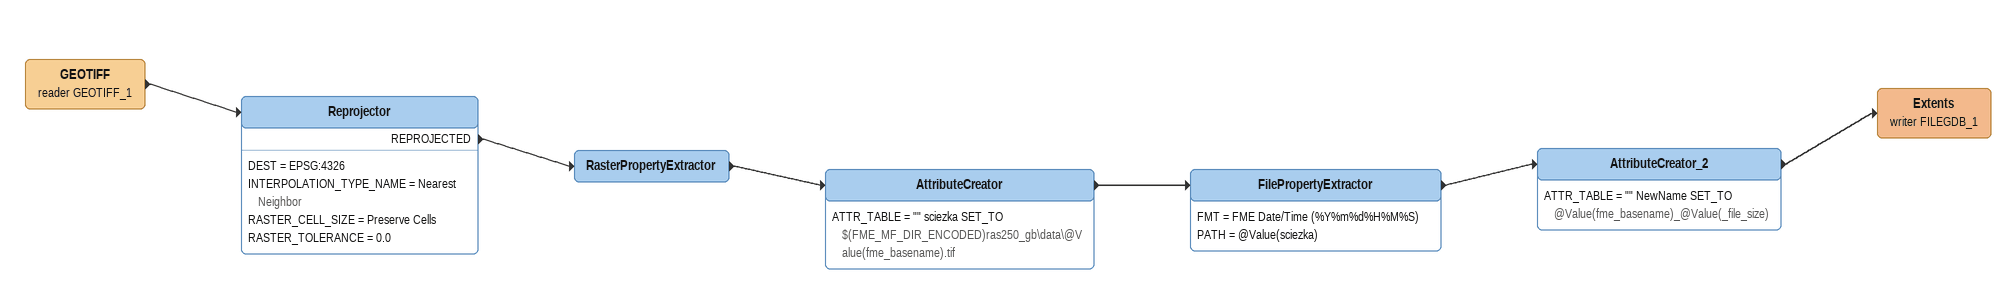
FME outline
GEOTIFF (reader GEOTIFF_1)
    -> Reprojector
Reprojector
    DEST = EPSG:4326
    INTERPOLATION_TYPE_NAME = Nearest Neighbor
    RASTER_CELL_SIZE = Preserve Cells
    RASTER_TOLERANCE = 0.0
    REPROJECTED -> RasterPropertyExtractor
RasterPropertyExtractor
    -> AttributeCreator
AttributeCreator
    ATTR_TABLE = "" sciezka SET_TO $(FME_MF_DIR_ENCODED)ras250_gb\data\@Value(fme_basename).tif
    -> FilePropertyExtractor
FilePropertyExtractor
    FMT = FME Date/Time (%Y%m%d%H%M%S)
    PATH = @Value(sciezka)
    -> AttributeCreator_2
AttributeCreator_2
    ATTR_TABLE = "" NewName SET_TO @Value(fme_basename)_@Value(_file_size)
    -> Extents (writer FILEGDB_1)
Extents (writer FILEGDB_1)
